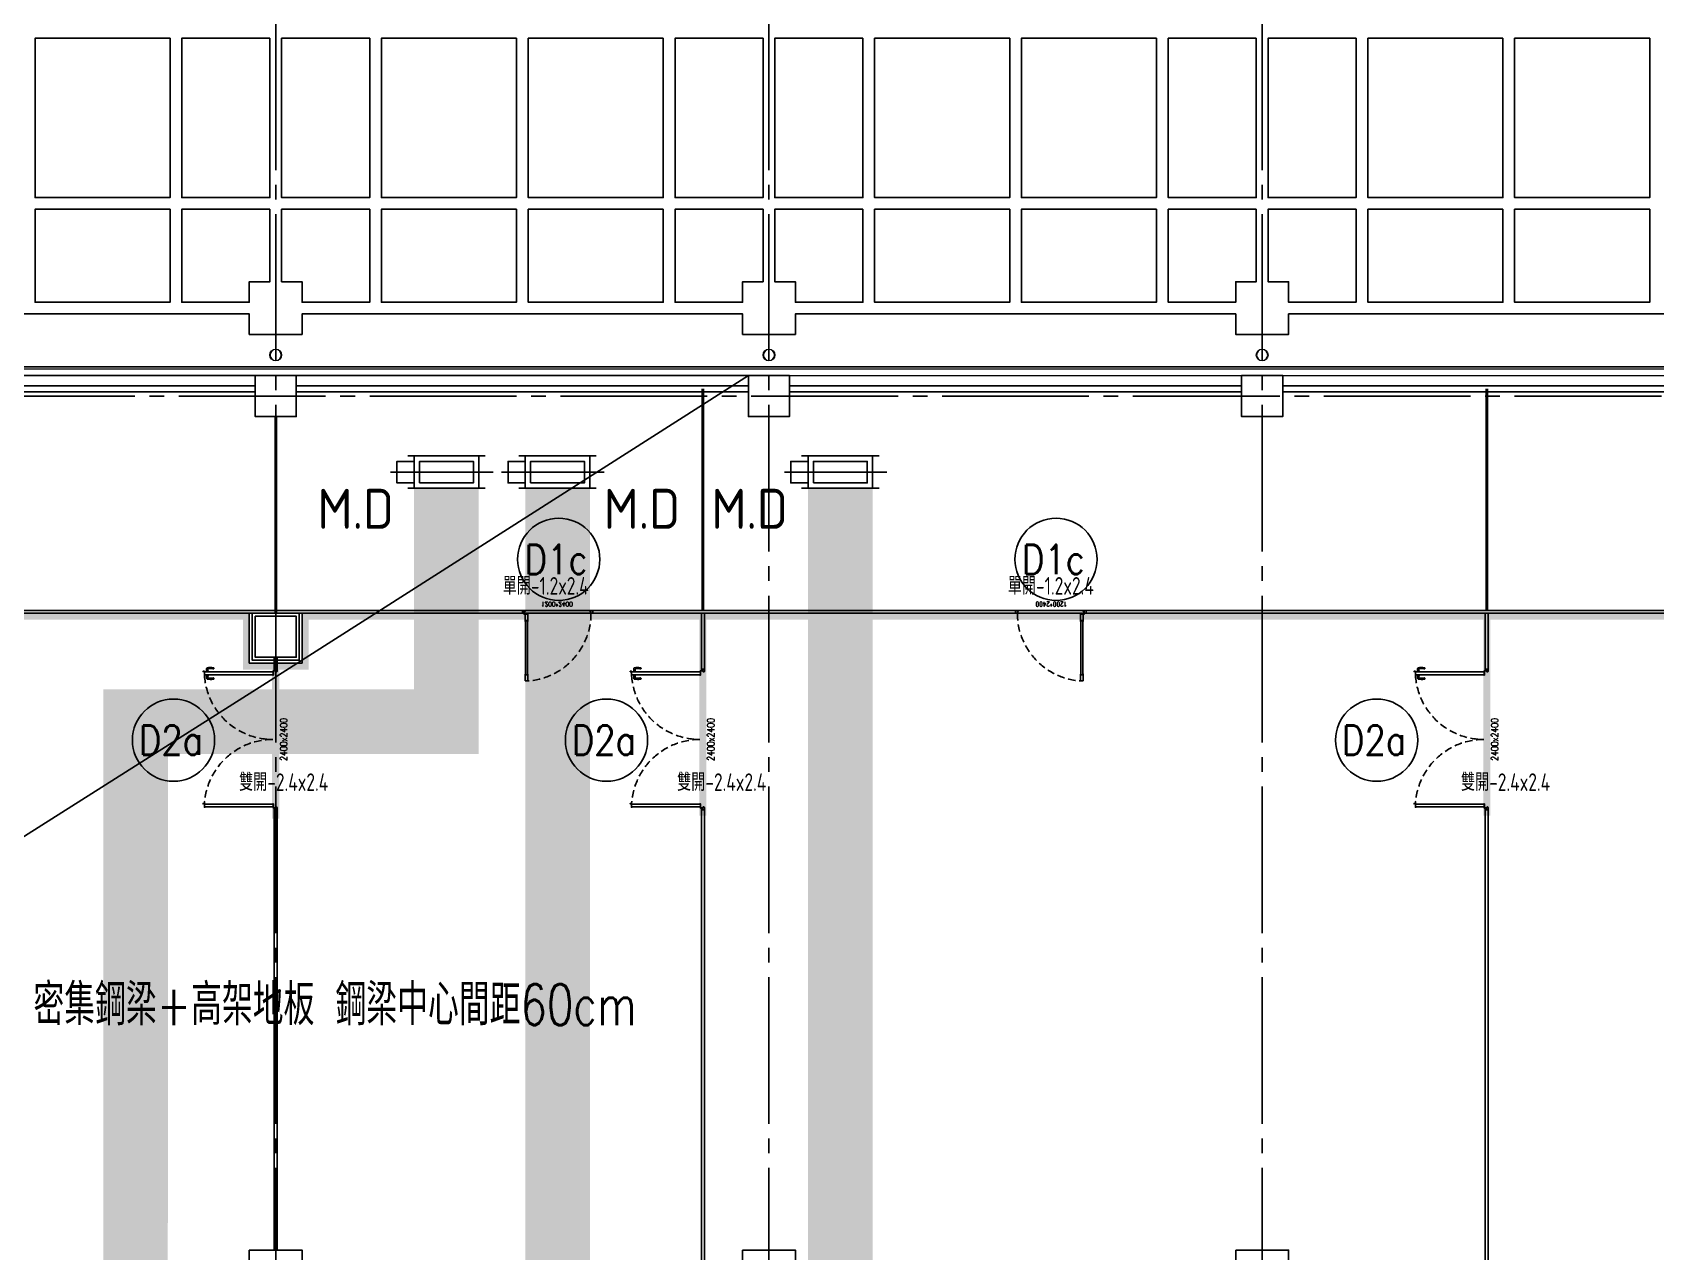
# Model space of a CAD drawing. Extents: x -960 to 27370, y -3283 to 11880.
# Drawn here: x 3906 to 6670, y 7542 to 9620 of the extents above; entities that cross this region are included whole.
import ezdxf
from ezdxf.enums import TextEntityAlignment as Align
from ezdxf.lldxf.tags import DXFTag

# ---------------------------------------------------------------- set-up
doc = ezdxf.new("R2010")
doc.units = 0
doc.header["$LTSCALE"] = 100
for name, pattern in [('188K-SM-03-F10-ARCH-PA-Y2257103$0$AP5A-SM-03-F20-ARCH-PA-Y2230801+Y2230803$0$ALL-PA-TXT-Y2221201$0$DASHED', [19.05, 12.7, -6.35]), ('188K-SM-03-F10-ARCH-PA-Y2257103$0$DASHED', [19.05, 12.7, -6.35]), ('X-S-FAB-L10$0$COL-CEN-LIN', [3.25, 2.5, -0.25, 0.25, -0.25])]:
    doc.linetypes.add(name, pattern=pattern)
for name, color, linetype in [('0-xref', 8, 'Continuous'), ('188K-SM-03-F10-ARCH-PA-Y2257103$0$K-0-Door-TXT', 53, 'Continuous'), ('188K-SM-03-F10-ARCH-PA-Y2257103$0$K-Divider-7.5', 230, 'Continuous'), ('188K-SM-03-F10-ARCH-PA-Y2257103$0$K-Door', 4, 'Continuous'), ('188K-SM-03-F10-ARCH-PA-Y2257103$0$K-P1S-4.2-單抗', 3, 'Continuous'), ('188K-SM-03-F10-ARCH-PA-Y2257103$0$K-P2D-4.2-雙抗', 30, 'Continuous'), ('188K-SM-03-F10-ARCH-PA-Y2257103$0$K-TXT', 7, 'Continuous'), ('188K-SM-03-F10-ARCH-PA-Y2257103$0$K-岩棉 2hr 7.5-非抗', 14, 'Continuous'), ('188K-SM-03-F10-ARCH-PA-Y2257103$0$K-貼白鐵-1.5', 6, '188K-SM-03-F10-ARCH-PA-Y2257103$0$DASHED'), ('188K-SM-07-F15-HVAC-MA DUCT-Y2257103$0$0-MAU-SA', 5, 'Continuous'), ('188K-SM-07-F15-HVAC-MA DUCT-Y2257103$0$H-dp-md', 3, 'Continuous'), ('X-S-FAB-L10$0$0-DIM-TXT', 8, 'Continuous'), ('X-S-FAB-L10$0$A-OBJE-MEP', 8, 'Continuous'), ('X-S-FAB-L10$0$A-WALL-EX', 8, 'Continuous'), ('X-S-FAB-L10$0$BLOCK', 8, 'Continuous'), ('X-S-FAB-L10$0$CCL', 8, 'X-S-FAB-L10$0$COL-CEN-LIN'), ('X-S-FAB-L10$0$COL-S', 8, 'Continuous'), ('X-S-FAB-L10$0$Steel Frame-188K', 8, 'Continuous'), ('X-S-FAB-L10$0$TXT', 8, 'Continuous')]:
    doc.layers.add(name, color=color, linetype=linetype)
doc.styles.add('188K-SM-03-F10-ARCH-PA-Y2257103$0$14P7-XFDP10$0$AA-TXT', font='simplex.shx', dxfattribs={"width": 0.8, "bigfont": 'chineset.shx'})
doc.styles.add('188K-SM-03-F10-ARCH-PA-Y2257103$0$AA-TXT', font='isocp.shx', dxfattribs={"width": 0.8, "bigfont": 'chineset.shx'})
doc.styles.add('188K-SM-03-F10-ARCH-PA-Y2257103$0$AP5A-SM-03-F20-ARCH-PA-Y2230801+Y2230803$0$ALL-PA-TXT-Y2221201$0$Standard', font='txt.shx', dxfattribs={"bigfont": 'chineset.shx'})
doc.styles.add('188K-SM-03-F10-ARCH-PA-Y2257103$0$Standard', font='txt.shx', dxfattribs={"bigfont": 'chineset.shx'})
doc.styles.add('188K-SM-07-F15-HVAC-MA DUCT-Y2257103$0$aa-txt', font='isocp.shx', dxfattribs={"bigfont": 'chineset.shx'})
doc.styles.add('X-S-FAB-L10$0$CHINA', font='simplex.shx', dxfattribs={"width": 0.75, "bigfont": 'chineset.shx'})
doc.styles.add('X-S-FAB-L10$0$Standard', font='', dxfattribs={"width": 0.8})
doc.styles.add('X-S-FAB-L10$0$TG_NOTE_TEXT', font='simplex.shx', dxfattribs={"width": 0.75, "bigfont": 'chineset.shx'})
doc.styles.get('X-S-FAB-L10$0$Standard').set_extended_font_data('Microsoft JhengHei')
tags = doc.linetypes.add('188K-SM-03-F10-ARCH-PA-Y2257103$0$S.P_LINE', pattern='A,12.7,-5.08,["S.P",188K-SM-03-F10-ARCH-PA-Y2257103$0$Standard,S=4,R=0,X=-2.54,Y=-1.27],-6.35', length=24.13).pattern_tags.tags
tags[6] = DXFTag(74, 10)

# ---------------------------------------------------------------- blocks, each defined once
blk = doc.blocks.new('X-S-FAB-L10$0$FAB2-L05')
at = {"layer": 'X-S-FAB-L10$0$CCL'}
for p, q in [((-21840, 11005), (-21840, 0)), ((-21000, 11005), (-21000, 0)), ((-20160, 11005), (-20160, 0)), ((-26880, 9720), (1210, 9720))]:
    blk.add_line(p, q, dxfattribs=at)
at = {"layer": 'X-S-FAB-L10$0$COL-S'}
for points in [[(-21875, 9755), (-21805, 9755), (-21805, 9685), (-21875, 9685)], [(-21035, 9755), (-20965, 9755), (-20965, 9685), (-21035, 9685)], [(-20195, 9755), (-20125, 9755), (-20125, 9685), (-20195, 9685)], [(-21875, 9345), (-21805, 9345), (-21805, 9275), (-21875, 9275)]]:
    blk.add_lwpolyline(points, close=True, dxfattribs=at)
blk = doc.blocks.new('X-S-FAB-L10')
at = {"layer": 'DefPoints'}
blk.add_lwpolyline([(1835, 9035), (1835, 8965), (1765, 8965), (1765, 8303), (1845, 8303), (1845, 6950), (2640, 7455.358), (2655.168, 7465), (2688.193, 7487.708), (4298.193, 8507.708), (5125, 9035), (4285, 9035), (3515, 9035), (3515, 8965), (3445, 8965), (3445, 9035), (2675, 9035), (2675, 8965), (2605, 8965), (2605, 9035)], close=True, dxfattribs=at)
at = {"layer": 'X-S-FAB-L10$0$A-OBJE-MEP', "lineweight": 0, "flags": 128}
for points in [[(4329.5, 9070, 1), (4310.5, 9070, 1)], [(5169.5, 9070, 1), (5150.5, 9070, 1)], [(6009.5, 9070, 1), (5990.5, 9070, 1)]]:
    blk.add_lwpolyline(points, format="xyb", close=True, dxfattribs=at)
at = {"layer": 'X-S-FAB-L10$0$A-OBJE-MEP', "lineweight": 0}
for centre in [(4320, 9070), (5160, 9070), (6000, 9070)]:
    blk.add_circle(centre, 10, dxfattribs=at)
at = {"layer": 'X-S-FAB-L10$0$A-WALL-EX', "lineweight": 0}
blk.add_line((1800, 9046.5), (6815, 9046.5), dxfattribs=at)
at = {"layer": 'X-S-FAB-L10$0$A-WALL-EX', "lineweight": 0, "flags": 128}
for points in [[(6815, 9050), (1800, 9050)], [(1800, 9050), (6815, 9050)], [(1800, 9050), (6815, 9050)], [(1800, 9050), (6815, 9050)], [(1800, 9050), (6815, 9050)], [(1800, 9050), (6815, 9050)], [(1800, 9050), (6815, 9050)], [(1800, 9050), (6815, 9050)], [(1796.5, 9035), (6815, 9035)]]:
    blk.add_lwpolyline(points, dxfattribs=at)
at = {"layer": 'X-S-FAB-L10$0$COL-S'}
for p, q in [((4285, 9035), (4355, 9035)), ((4285, 8965), (4285, 9035)), ((4355, 9035), (4355, 8965)), ((5125, 9035), (5195, 9035)), ((5125, 8965), (5125, 9035)), ((5195, 9035), (5195, 8965)), ((5965, 9035), (6035, 9035)), ((5965, 8965), (5965, 9035)), ((6035, 9035), (6035, 8965)), ((4355, 8965), (4285, 8965)), ((5195, 8965), (5125, 8965)), ((6035, 8965), (5965, 8965)), ((4285, 8625), (4355, 8625)), ((4285, 8555), (4285, 8625)), ((4355, 8625), (4355, 8555)), ((4355, 8555), (4285, 8555))]:
    blk.add_line(p, q, dxfattribs=at)
at = {"layer": 'X-S-FAB-L10$0$Steel Frame-188K'}
blk.add_lwpolyline([(6795, 9140), (6045, 9140), (6045, 9105), (5955, 9105), (5955, 9140), (5205, 9140), (5205, 9105), (5115, 9105), (5115, 9140), (4365, 9140), (4365, 9105), (4275, 9105), (4275, 9140), (3438.494, 9140)], dxfattribs=at)
for points in [[(4140, 9609.627), (3910, 9609.627), (3910, 9338.341), (4140, 9338.341)], [(4310, 9609.627), (4160, 9609.627), (4160, 9338.341), (4310, 9338.341)], [(4480, 9609.627), (4330, 9609.627), (4330, 9338.341), (4480, 9338.341)], [(4730, 9609.627), (4500, 9609.627), (4500, 9338.341), (4730, 9338.341)], [(4980, 9609.627), (4750, 9609.627), (4750, 9338.341), (4980, 9338.341)], [(5150, 9609.627), (5000, 9609.627), (5000, 9338.341), (5150, 9338.341)], [(5320, 9609.627), (5170, 9609.627), (5170, 9338.341), (5320, 9338.341)], [(5570, 9609.627), (5340, 9609.627), (5340, 9338.341), (5570, 9338.341)], [(5820, 9609.627), (5590, 9609.627), (5590, 9338.341), (5820, 9338.341)], [(5990, 9609.627), (5840, 9609.627), (5840, 9338.341), (5990, 9338.341)], [(6160, 9609.627), (6010, 9609.627), (6010, 9338.341), (6160, 9338.341)], [(6410, 9609.627), (6180, 9609.627), (6180, 9338.341), (6410, 9338.341)], [(6660, 9609.627), (6430, 9609.627), (6430, 9338.341), (6660, 9338.341)], [(4140, 9318.341), (3910, 9318.341), (3910, 9160), (4140, 9160)], [(4310, 9318.341), (4160, 9318.341), (4160, 9160), (4275, 9160), (4275, 9195), (4310, 9195)], [(4480, 9318.341), (4330, 9318.341), (4330, 9195), (4365, 9195), (4365, 9160), (4480, 9160)], [(4730, 9318.341), (4500, 9318.341), (4500, 9160), (4730, 9160)], [(4980, 9318.341), (4750, 9318.341), (4750, 9160), (4980, 9160)], [(5150, 9318.341), (5000, 9318.341), (5000, 9160), (5115, 9160), (5115, 9195), (5150, 9195)], [(5320, 9318.341), (5170, 9318.341), (5170, 9195), (5205, 9195), (5205, 9160), (5320, 9160)], [(5570, 9318.341), (5340, 9318.341), (5340, 9160), (5570, 9160)], [(5820, 9318.341), (5590, 9318.341), (5590, 9160), (5820, 9160)], [(5990, 9318.341), (5840, 9318.341), (5840, 9160), (5955, 9160), (5955, 9195), (5990, 9195)], [(6160, 9318.341), (6010, 9318.341), (6010, 9195), (6045, 9195), (6045, 9160), (6160, 9160)], [(6410, 9318.341), (6180, 9318.341), (6180, 9160), (6410, 9160)], [(6660, 9318.341), (6430, 9318.341), (6430, 9160), (6660, 9160)]]:
    blk.add_lwpolyline(points, close=True, dxfattribs=at)
at = {"layer": 'X-S-FAB-L10$0$BLOCK'}
blk.add_blockref('X-S-FAB-L10$0$FAB2-L05', (26160, -720), dxfattribs=at)
at = {"style": 'X-S-FAB-L10$0$TG_NOTE_TEXT', "width": 0.5, "flags": 1}
for p in [(7463.301, 9020), (18268.251, 8649), (11197.77, 4800.167), (16485.801, 4800.167), (25420.27, 2635), (13360, 320.001, 0), (7463.301, -33.333)]:
    blk.add_attdef('WH', text='', height=20, dxfattribs=at).set_placement(p, align=Align.BOTTOM_LEFT)
at = {"width": 0.5}
for style, p in [('X-S-FAB-L10$0$TG_NOTE_TEXT', (7585, 9020)), ('X-S-FAB-L10$0$TG_NOTE_TEXT', (18389.95, 8649)), ('X-S-FAB-L10$0$TG_NOTE_TEXT', (11117.5, 4813.5)), ('X-S-FAB-L10$0$TG_NOTE_TEXT', (16607.5, 4813.5)), ('X-S-FAB-L10$0$TG_NOTE_TEXT', (25350, 2635)), ('X-S-FAB-L10$0$Standard', (13129.375, 325.001, 0)), ('X-S-FAB-L10$0$TG_NOTE_TEXT', (7585, -20))]:
    blk.add_attdef('DESC', text='', height=10, dxfattribs=dict(at, style=style)).set_placement(p, align=Align.BOTTOM_LEFT)
for tag, style, p in [('TYPE', 'X-S-FAB-L10$0$TG_NOTE_TEXT', (7619.286, 9020)), ('NO', 'X-S-FAB-L10$0$TG_NOTE_TEXT', (7650.095, 9020)), ('TYPE', 'X-S-FAB-L10$0$TG_NOTE_TEXT', (18424.236, 8649)), ('NO', 'X-S-FAB-L10$0$TG_NOTE_TEXT', (18455.045, 8649)), ('NO', 'X-S-FAB-L10$0$TG_NOTE_TEXT', (11088.595, 4813.5)), ('TYPE', 'X-S-FAB-L10$0$TG_NOTE_TEXT', (11151.786, 4813.5)), ('TYPE', 'X-S-FAB-L10$0$TG_NOTE_TEXT', (16641.786, 4813.5)), ('NO', 'X-S-FAB-L10$0$TG_NOTE_TEXT', (16672.595, 4813.5)), ('NO', 'X-S-FAB-L10$0$TG_NOTE_TEXT', (25313, 2635)), ('TYPE', 'X-S-FAB-L10$0$TG_NOTE_TEXT', (25350, 2635)), ('NO', 'X-S-FAB-L10$0$Standard', (13100, 320.001, 0)), ('TYPE', 'X-S-FAB-L10$0$Standard', (13129.375, 320.001, 0)), ('TYPE', 'X-S-FAB-L10$0$TG_NOTE_TEXT', (7619.286, -20)), ('NO', 'X-S-FAB-L10$0$TG_NOTE_TEXT', (7650.095, -20))]:
    blk.add_attdef(tag, text='', height=10, dxfattribs=dict(at, style=style)).set_placement(p, align=Align.BOTTOM_RIGHT)
at = {"style": 'X-S-FAB-L10$0$TG_NOTE_TEXT', "width": 0.5, "flags": 1}
for rotation, p in [(180, (43, 7480)), (180, (943, 7480)), (90, (24310, 3717.77)), (270, (17080, 1711.699))]:
    blk.add_attdef('WH', text='', height=20, rotation=rotation, dxfattribs=at).set_placement(p, align=Align.BOTTOM_LEFT)
at = {"width": 0.5}
for rotation, style, p in [(180, 'X-S-FAB-L10$0$Standard', (317.625, 7480)), (180, 'X-S-FAB-L10$0$Standard', (1217.625, 7480)), (90, 'X-S-FAB-L10$0$TG_NOTE_TEXT', (24310, 3647.5)), (270, 'X-S-FAB-L10$0$TG_NOTE_TEXT', (17080, 1605))]:
    blk.add_attdef('DESC', text='', height=10, rotation=rotation, dxfattribs=dict(at, style=style)).set_placement(p, align=Align.BOTTOM_LEFT)
for tag, rotation, style, p in [('TYPE', 180, 'X-S-FAB-L10$0$Standard', (317.625, 7480)), ('NO', 180, 'X-S-FAB-L10$0$Standard', (347, 7480)), ('TYPE', 180, 'X-S-FAB-L10$0$Standard', (1217.625, 7480)), ('NO', 180, 'X-S-FAB-L10$0$Standard', (1247, 7480)), ('TYPE', 90, 'X-S-FAB-L10$0$TG_NOTE_TEXT', (24310, 3647.5)), ('NO', 90, 'X-S-FAB-L10$0$TG_NOTE_TEXT', (24310, 3610.5)), ('TYPE', 270, 'X-S-FAB-L10$0$TG_NOTE_TEXT', (17080, 1605)), ('NO', 270, 'X-S-FAB-L10$0$TG_NOTE_TEXT', (17080, 1573))]:
    blk.add_attdef(tag, text='', height=10, rotation=rotation, dxfattribs=dict(at, style=style)).set_placement(p, align=Align.BOTTOM_RIGHT)
at = {"layer": 'X-S-FAB-L10$0$0-DIM-TXT', "style": 'X-S-FAB-L10$0$CHINA', "width": 0.75}
for p in [(667.414, 7855.1, -2689.4), (22627.353, 6728.814), (25644.722, 6728.814), (24778.787, 5569.051), (1118.252, 4980), (417.801, 4594.623), (22927.43, 4330.122), (23874.84, 4355), (23749.869, 3901.367), (417.801, 3765.236), (1118.252, 3730), (417.801, 3115.79), (536.882, 2227.832), (16908.994, 1782.652), (888.445, 880.466), (16977.43, 750), (18878.841, 750), (25641.221, 553.233), (21364.03, 526.894)]:
    blk.add_attdef('HIG', text='', height=80, dxfattribs=at).set_placement(p, align=Align.MIDDLE_LEFT)
at = {"layer": 'X-S-FAB-L10$0$TXT', "insert": (3907.331, 7998.159), "char_height": 70, "width": 1147.79839, "attachment_point": 1, "line_spacing_factor": 1.2, "style": 'X-S-FAB-L10$0$CHINA'}
blk.add_mtext('密集鋼梁+高架地板 鋼梁中心間距60cm', dxfattribs=at)
blk = doc.blocks.new('188K-SM-03-F10-ARCH-PA-Y2257103$0$單開庫板門-1200x2400)圓型拉環鎖+輔助鎖)')
at = {"ltscale": 0.1}
for p, q in [((26008.6, -11403.6), (26004.5, -11403.6)), ((26004.5, -11403.6), (26004.5, -11414.1)), ((26004.5, -11414.1), (26004.5, -11415.3)), ((26004.5, -11414.1), (26008.6, -11414.1)), ((26004.5, -11415.4), (26004.6, -11415.5)), ((26008.6, -11414), (26004.6, -11414)), ((26004.6, -11414.3), (26004.6, -11414.2)), ((26004.6, -11415.3), (26004.6, -11414.5)), ((26004.7, -11414.1), (26006.5, -11414.1)), ((26005.1, -11414.4), (26004.7, -11414.4)), ((26004.7, -11414.5), (26005.1, -11414.5)), ((26004.7, -11414.5), (26004.7, -11506)), ((26004.7, -11506), (26004.7, -11414.5)), ((26004.7, -11414.5), (26004.7, -11414.5)), ((26004.7, -11415.4), (26004.7, -11415.3)), ((26005.2, -11414.4), (26005.2, -11414.4)), ((26006.5, -11414.1), (26006.6, -11414.1)), ((26006.6, -11414.1), (26006.6, -11414.1)), ((26006.6, -11414.1), (26008.4, -11414.1)), ((26008.4, -11414.4), (26008, -11414.4)), ((26008, -11414.4), (26008, -11414.4)), ((26008, -11414.5), (26008.4, -11414.5)), ((26008.4, -11506), (26008.4, -11414.5)), ((26008.4, -11414.5), (26008.4, -11414.5)), ((26008.4, -11414.5), (26008.4, -11506)), ((26008.4, -11415.3), (26008.4, -11415.4)), ((26008.5, -11414.2), (26008.5, -11414.3)), ((26008.5, -11414.5), (26008.5, -11415.3)), ((26008.5, -11415.5), (26008.6, -11415.4)), ((26008.6, -11414.1), (26008.6, -11403.6)), ((26008.6, -11415.3), (26008.6, -11414.1)), ((25999.5, -11519.7), (25999.5, -11523.2)), ((26002.5, -11519.1), (26000, -11519.1)), ((26000, -11523.7), (26002.4, -11523.7)), ((26002.4, -11523.7), (26004.1, -11522.6)), ((26002.9, -11518.5), (26002.6, -11518.5)), ((26002.6, -11518.5), (26002.6, -11521)), ((26002.6, -11521.9), (26002.6, -11519.3)), ((26002.6, -11521), (26002.9, -11521)), ((26003.4, -11521.9), (26002.6, -11521.9)), ((26002.9, -11521), (26002.9, -11518.5)), ((26003.3, -11522.2), (26003.3, -11522)), ((26003.3, -11522), (26003.4, -11522)), ((26004, -11522.2), (26003.3, -11522.2)), ((26008.3, -11517.5), (26003.6, -11517.5)), ((26003.6, -11517.5), (26003.6, -11517.7)), ((26003.6, -11517.7), (26008.3, -11517.7)), ((26004.1, -11521.9), (26003.9, -11521.9)), ((26003.9, -11522), (26004, -11522)), ((26004, -11522), (26004, -11522.2)), ((26004.2, -11522.4), (26004.2, -11521.9)), ((26008.6, -11506.4), (26004.5, -11506.4)), ((26004.5, -11506.4), (26004.5, -11518)), ((26004.5, -11518), (26008.6, -11518)), ((26004.7, -11506), (26004.7, -11506)), ((26008.3, -11517.7), (26008.3, -11517.5)), ((26008.4, -11506), (26008.4, -11506)), ((26008.6, -11518), (26008.6, -11506.4)), ((26114.8, -11521.9), (26115.1, -11521.9)), ((26114.8, -11522.4), (26114.8, -11521.9)), ((26114.9, -11522), (26114.9, -11522.2)), ((26115.1, -11522), (26114.9, -11522)), ((26114.9, -11522.2), (26115.7, -11522.2)), ((26116.6, -11523.7), (26114.9, -11522.6)), ((26115.5, -11521.9), (26116.3, -11521.9)), ((26115.7, -11522), (26115.5, -11522)), ((26115.7, -11522.2), (26115.7, -11522)), ((26116.3, -11521.9), (26116.3, -11519.3)), ((26116.5, -11519.1), (26119, -11519.1)), ((26119, -11523.7), (26116.6, -11523.7)), ((26119.5, -11519.7), (26119.5, -11523.2))]:
    blk.add_line(p, q, dxfattribs=at)
for points in [[(25999.5, -11518.9), (25999.5, -11523.9)], [(26119.5, -11518.9), (26119.5, -11523.9)]]:
    blk.add_lwpolyline(points)
blk.add_lwpolyline([(26006.6, -11506.4), (26006.5, -11506.3), (26004.7, -11506.3, -0.414214), (26004.6, -11506.3), (26004.6, -11506.1, -0.414214), (26004.7, -11506.1), (26005.1, -11506.1, 0.414214), (26005.2, -11506.1), (26005.2, -11506, 0.414214), (26005.1, -11506), (26004.7, -11506, -0.414214), (26004.6, -11506), (26004.6, -11505.2, -0.414214), (26004.7, -11505.2), (26004.7, -11505.2, 0.414214), (26004.7, -11505.2), (26004.7, -11505, 0.72636), (26004.6, -11505), (26004.5, -11505.1, 0.158507), (26004.5, -11505.2), (26004.5, -11506.4, 0.414214), (26004.6, -11506.5), (26008.6, -11506.5, 0.414214), (26008.6, -11506.4), (26008.6, -11505.2, 0.158507), (26008.6, -11505.1), (26008.5, -11505, 0.72636), (26008.4, -11505), (26008.4, -11505.2, 0.414214), (26008.5, -11505.2, -0.414214), (26008.5, -11505.2), (26008.5, -11506, -0.414214), (26008.4, -11506), (26008, -11506, 0.414214), (26008, -11506), (26008, -11506.1, 0.414214), (26008, -11506.1), (26008.4, -11506.1, -0.414214), (26008.5, -11506.1), (26008.5, -11506.3, -0.414214), (26008.4, -11506.3), (26006.6, -11506.3)], format="xyb", close=True, dxfattribs=at)
for centre, radius, start, end in [((26004.6, -11414.1), 0.0313, 90, 180), ((26004.6, -11415.3), 0.0313, 180, 216.0274), ((26004.7, -11414.2), 0.0313, 90, 180), ((26004.7, -11414.3), 0.0313, 180, 270), ((26004.7, -11414.5), 0.0313, 90, 180), ((26004.7, -11415.3), 0.0209, 180, 270), ((26004.7, -11415.4), 0.0313, 216.0274, 360), ((26004.7, -11415.3), 0.0209, 360, 90), ((26005.1, -11414.4), 0.0313, 270, 0), ((26005.1, -11414.4), 0.0313, 0, 90), ((26008, -11414.4), 0.0313, 90, 180), ((26008, -11414.4), 0.0313, 180, 270), ((26008.4, -11414.2), 0.0313, 360, 90), ((26008.4, -11414.3), 0.0313, 270, 0), ((26008.4, -11414.5), 0.0313, 0, 90), ((26008.5, -11415.3), 0.0209, 90, 180), ((26008.5, -11415.4), 0.0313, 180, 323.9726), ((26008.5, -11415.3), 0.0209, 270, 360), ((26008.6, -11414.1), 0.0313, 360, 90), ((26008.6, -11415.3), 0.0313, 323.9726, 360)]:
    blk.add_arc(centre, radius, start, end, dxfattribs=at)
at = {"linetype": '188K-SM-03-F10-ARCH-PA-Y2257103$0$AP5A-SM-03-F20-ARCH-PA-Y2230801+Y2230803$0$ALL-PA-TXT-Y2221201$0$DASHED', "ltscale": 0.01}
blk.add_arc((26001.1, -11518.7), 115.3, 359.8531, 85.8135, dxfattribs=at)
at = {"ltscale": 0.1}
for centre, major_axis, start_param, end_param in [((26000, -11519.7), (0.369, -0.369), 2.356194, 3.926991), ((26000, -11523.2), (-0.369, -0.369), 5.497787, 7.068583), ((26002.5, -11519.3), (0.111, -0.111), 7.068583, 8.63938), ((26003.4, -11521.9), (-0.0369, -0.0369), 0.785398, 3.926991), ((26003.9, -11521.9), (-0.0369, -0.0369), 3.926991, 7.068583), ((26004.1, -11521.9), (0.0369, -0.0369), 7.068583, 8.63938), ((26003.9, -11522.4), (0.221, -0.221), 6.162283, 7.068583), ((26114.8, -11521.9), (-0.0369, -0.0369), -2.356194, -0.785398), ((26115.1, -11522.4), (-0.221, -0.221), -0.785398, 0.120903), ((26115.1, -11521.9), (0.0369, -0.0369), -0.785398, 2.356194), ((26115.5, -11521.9), (0.0369, -0.0369), 2.356194, 5.497787), ((26116.5, -11519.3), (-0.111, -0.111), -2.356194, -0.785398), ((26119, -11519.7), (-0.369, -0.369), 2.356194, 3.926991), ((26119, -11523.2), (0.369, -0.369), -0.785398, 0.785398)]:
    blk.add_ellipse(centre, major_axis=major_axis, ratio=1, start_param=start_param, end_param=end_param, dxfattribs=at)
at = {"ltscale": 0.1, "extrusion": (0, 0, -1)}
blk.add_ellipse((26003.1, -11517.9), major_axis=(-0.516, 0.516), ratio=1, start_param=5.497787, end_param=11.780972, dxfattribs=at)
at = {"color": 8, "ltscale": 0.1, "style": '188K-SM-03-F10-ARCH-PA-Y2257103$0$AP5A-SM-03-F20-ARCH-PA-Y2230801+Y2230803$0$ALL-PA-TXT-Y2221201$0$Standard', "width": 0.85}
blk.add_text('1200*2400', height=8, dxfattribs=at).set_placement((26058.4, -11534.4), align=Align.MIDDLE_CENTER)
blk = doc.blocks.new('188K-SM-03-F10-ARCH-PA-Y2257103$0$雙開門-2400×2400')
for p, q in [((225.2, 117.7), (223.8, 117.6)), ((229.2, 117.7), (225.2, 117.7)), ((225.2, 115.5), (229.2, 115.5)), ((229.2, 119), (229.2, 114.1)), ((230, 119), (229.2, 119)), ((229.2, 114.1), (230, 114.1)), ((230, 114.1), (230, 119)), ((0, 2.5), (0, -2.5)), ((0, -1.9), (0, 1.9)), ((0.6, 2.5), (3, 2.5)), ((3, 2.5), (3, 0.2)), ((3, 0.2), (3, 0.2)), ((239.4, 2.5), (237, 2.5)), ((237, 2.5), (237, -0.2)), ((237, -0.2), (237, 0)), ((240, 2.5), (240, -2.5)), ((240, -1.9), (240, 1.9)), ((3, -2.5), (0.6, -2.5)), ((4.7, -1.9), (3, -2.5)), ((3.7, -0.6), (3.9, -0.6)), ((3.9, -0.6), (4, -0.6)), ((4.1, -0.7), (4, -0.7)), ((4, -0.7), (4, -1.5)), ((4, -1.5), (4.6, -1.5)), ((4.5, -0.2), (4.1, -0.2)), ((4.1, -0.7), (4.1, -0.7)), ((4.6, -0.7), (4.5, -0.7)), ((4.5, -0.7), (4.5, -0.7)), ((4.6, -0.6), (4.7, -0.6)), ((4.6, -1.5), (4.6, -0.7)), ((4.7, -0.6), (4.8, -0.6)), ((5, -0.8), (5, -1.5)), ((235, -0.8), (235, -1.5)), ((235.3, -0.6), (235.2, -0.6)), ((235.4, -0.6), (235.3, -0.6)), ((235.3, -1.9), (237, -2.5)), ((235.4, -1.5), (235.4, -0.7)), ((235.4, -0.7), (235.5, -0.7)), ((236, -1.5), (235.4, -1.5)), ((235.5, -0.2), (235.9, -0.2)), ((235.5, -0.7), (235.5, -0.7)), ((235.9, -0.7), (235.9, -0.7)), ((235.9, -0.7), (236, -0.7)), ((236.1, -0.6), (236, -0.6)), ((236, -0.7), (236, -1.5)), ((236.3, -0.6), (236.1, -0.6)), ((237, -2.5), (239.4, -2.5))]:
    blk.add_line(p, q)
for points in [[(10.9, 121.6), (10.9, 123.4), (10.9, 121.6), (4.3, 121.6), (4.3, 121.5), (4.7, 121.5), (4.7, 120.4, 0.414214), (4.8, 120.3), (5, 120.3), (5, 120.4), (4.9, 120.4), (4.9, 121.4), (5, 121.4), (5, 4.1), (4.9, 4.1), (4.9, 5.1), (5, 5.1), (5, 5.2), (4.8, 5.2, 0.414214), (4.7, 5.1), (4.7, 4, 0.414214), (4.8, 3.8), (10.2, 3.8, 0.414214), (10.3, 4), (10.3, 5.1, 0.414214), (10.2, 5.2), (10, 5.2), (10, 5.1), (10.1, 5.1), (10.1, 4.1), (10, 4.1), (10, 121.4), (10.1, 121.4), (10.1, 120.4), (10, 120.4), (10, 120.3), (10.2, 120.3, 0.414214), (10.3, 120.4), (10.3, 121.4), (11.1, 121.4, 0.414214), (11.1, 121.4), (11.1, 123.6, 0.414214), (11.1, 123.7), (10.3, 123.7), (10.3, 123.4), (10.9, 123.4)], [(235.9, 121.6), (235.9, 123.4), (235.9, 121.6), (229.3, 121.6), (229.3, 121.5), (229.7, 121.5), (229.7, 120.4, 0.414214), (229.8, 120.3), (230, 120.3), (230, 120.4), (229.9, 120.4), (229.9, 121.4), (230, 121.4), (230, 4.1), (229.9, 4.1), (229.9, 5.1), (230, 5.1), (230, 5.2), (229.8, 5.2, 0.414214), (229.7, 5.1), (229.7, 4, 0.414214), (229.8, 3.8), (235.2, 3.8, 0.414214), (235.3, 4), (235.3, 5.1, 0.414214), (235.2, 5.2), (235, 5.2), (235, 5.1), (235.1, 5.1), (235.1, 4.1), (235, 4.1), (235, 121.4), (235.1, 121.4), (235.1, 120.4), (235, 120.4), (235, 120.3), (235.2, 120.3, 0.414214), (235.3, 120.4), (235.3, 121.4), (236.1, 121.4, 0.414214), (236.1, 121.4), (236.1, 123.6, 0.414214), (236.1, 123.7), (235.3, 123.7), (235.3, 123.4), (235.9, 123.4)], [(235.8, 117.7), (239.8, 117.7), (241.2, 117.6, -0.327495), (242, 116.9, -0.089847), (242.2, 106.2, -1.144881), (240.3, 106.6, 0.137079), (240.3, 114.9, 0.349357), (239.8, 115.5), (235.8, 115.5)]]:
    blk.add_lwpolyline(points, format="xyb")
blk.add_lwpolyline([(235, 114.1), (235, 119), (235.8, 119), (235.8, 114.1)], close=True)
at = {"ltscale": 500}
for points in [[(3.3, 0.3), (3.3, 3.1), (3, 3.1), (3, 0.3)], [(8.5, 3.8), (4, 3.8), (4, 4.1), (8.5, 4.1)], [(231.5, 3.8), (236, 3.8), (236, 4.1), (231.5, 4.1)], [(236.7, -0.1), (236.7, 3.1), (237, 3.1), (237, -0.1)]]:
    blk.add_lwpolyline(points, close=True, dxfattribs=at)
at = {"linetype": '188K-SM-03-F10-ARCH-PA-Y2257103$0$DASHED', "ltscale": 0.01}
for centre, start, end in [((3.5, 5.1), 0, 85.9993), ((236.5, 5.1), 94.0007, 180)]:
    blk.add_arc(centre, 116.5, start, end, dxfattribs=at)
for centre, radius, start, end in [((0.6, 1.9), 0.598, 90, 180), ((3.9, 0.2), 0.855, 178.2453, 256.7344), ((236.3, 0), 0.659, 270, 360), ((239.4, 1.9), 0.598, 0, 90), ((0.6, -1.9), 0.598, 180, 270), ((4.3, -0.6), 0.427, 111.7868, 180), ((4, -0.7), 0.11, 360, 90), ((4.3, -0.6), 0.427, 0, 68.2132), ((4.6, -0.7), 0.11, 90, 180), ((4.5, -1.5), 0.5, 288.9704, 0), ((4.8, -0.8), 0.2, 0, 90), ((235.2, -0.8), 0.2, 90, 180), ((235.5, -1.5), 0.5, 180, 251.0296), ((235.7, -0.6), 0.427, 111.7868, 180), ((235.4, -0.7), 0.11, 360, 90), ((235.7, -0.6), 0.427, 0, 68.2132), ((236, -0.7), 0.11, 90, 180), ((239.4, -1.9), 0.598, 270, 360)]:
    blk.add_arc(centre, radius, start, end)
for centre, major_axis, start_param, end_param in [((252.5, 110.9), (-21.3, 21.3), 0.585307, 0.943734), ((223.9, 116.7), (0.624, 0.624), 0.866962, 2.13291), ((239.6, 110.8), (-10.9, 10.9), 0.51383, 1.058752), ((225.3, 114.9), (-0.417, 0.417), -0.669314, 0.675093), ((223.8, 106.3), (-0.707, 0.707), 0.872811, 4.284184)]:
    blk.add_ellipse(centre, major_axis=major_axis, ratio=1, start_param=start_param, end_param=end_param)
at = {"ltscale": 500, "extrusion": (0, 0, -1)}
blk.add_ellipse((3.5, 3.6), major_axis=(0.495, 0.495), ratio=1, start_param=3.926991, end_param=10.210176, dxfattribs=at)
at = {"ltscale": 500}
blk.add_ellipse((236.5, 3.6), major_axis=(-0.495, 0.495), ratio=1, start_param=3.926991, end_param=10.210176, dxfattribs=at)
at = {"color": 8, "style": '188K-SM-03-F10-ARCH-PA-Y2257103$0$14P7-XFDP10$0$AA-TXT', "width": 0.8}
blk.add_text('2400x2400', height=12, dxfattribs=at).set_placement((120, -13.5), align=Align.MIDDLE_CENTER)
blk = doc.blocks.new('188K-SM-03-F10-ARCH-PA-Y2257103')
at = {"layer": '188K-SM-03-F10-ARCH-PA-Y2257103$0$K-Divider-7.5', "const_width": 5, "elevation": 0}
for points in [[(5047.6, 8635), (5047.6, 9012.5)], [(6382.6, 8635), (6382.6, 9012.5)]]:
    blk.add_lwpolyline(points, dxfattribs=at)
at = {"layer": '188K-SM-03-F10-ARCH-PA-Y2257103$0$K-Divider-7.5', "const_width": 5}
blk.add_lwpolyline([(4320, 8630), (4320, 8965)], dxfattribs=at)
at = {"layer": '188K-SM-03-F10-ARCH-PA-Y2257103$0$K-P1S-4.2-單抗'}
for p, q in [((7405, 8635, 0), (1780, 8635, 0)), ((7405, 8630, 0), (1780, 8630, 0))]:
    blk.add_line(p, q, dxfattribs=at)
for points in [[(4317.5, 8545), (4275, 8545), (4275, 8630)], [(4317.5, 8550), (4280, 8550), (4280, 8630)], [(4360, 8630), (4360, 8550), (4322.5, 8550)], [(4365, 8630), (4365, 8545), (4322.5, 8545)]]:
    blk.add_lwpolyline(points, dxfattribs=at)
for points in [[(4275, 7545), (4365, 7545), (4365, 7455), (4275, 7455)], [(5115, 7545), (5205, 7545), (5205, 7455), (5115, 7455)], [(5955, 7545), (6045, 7545), (6045, 7455), (5955, 7455)]]:
    blk.add_lwpolyline(points, close=True, dxfattribs=at)
at = {"layer": '188K-SM-03-F10-ARCH-PA-Y2257103$0$K-P2D-4.2-雙抗'}
for p, q in [((5045, 8535), (5045, 8630)), ((5045, 8535), (5045, 8630)), ((5045, 8535), (5045, 8630)), ((5050, 8535), (5050, 8630)), ((5050, 8535), (5050, 8630)), ((5050, 8535), (5050, 8630)), ((6380, 8535), (6380, 8630)), ((6380, 8535), (6380, 8630)), ((6380, 8535), (6380, 8630)), ((6385, 8535), (6385, 8630)), ((6385, 8535), (6385, 8630)), ((6385, 8535), (6385, 8630)), ((4317.5, 8535), (4317.5, 8555)), ((4317.5, 8535), (4317.5, 8555)), ((4317.5, 8535), (4317.5, 8555)), ((4322.5, 8535), (4322.5, 8555)), ((4322.5, 8535), (4322.5, 8555)), ((4322.5, 8535), (4322.5, 8555)), ((4317.5, 7545), (4317.5, 8295)), ((4317.5, 7545), (4317.5, 8295)), ((4317.5, 7545), (4317.5, 8295)), ((4322.5, 7545), (4322.5, 8295)), ((4322.5, 7545), (4322.5, 8295)), ((4322.5, 7545), (4322.5, 8295)), ((5045, 2106), (5045, 8295)), ((5045, 2106), (5045, 8295)), ((5045, 2106), (5045, 8295)), ((5050, 2106), (5050, 8295)), ((5050, 2106), (5050, 8295)), ((5050, 2106), (5050, 8295)), ((6380, 2106), (6380, 8295)), ((6380, 2106), (6380, 8295)), ((6380, 2106), (6380, 8295)), ((6385, 2106), (6385, 8295)), ((6385, 2106), (6385, 8295)), ((6385, 2106), (6385, 8295))]:
    blk.add_line(p, q, dxfattribs=at)
at = {"layer": '188K-SM-03-F10-ARCH-PA-Y2257103$0$K-TXT'}
for centre in [(4802, 8721.9, 0), (5649, 8721.9, 0), (4145.9, 8413.8, 0), (4883.3, 8413.8, 0), (6195.1, 8413.8, 0)]:
    blk.add_circle(centre, 70, dxfattribs=at)
at = {"layer": '188K-SM-03-F10-ARCH-PA-Y2257103$0$K-岩棉 2hr 7.5-非抗'}
for p, q in [((4285, 9017.5, 0), (3515, 9017.5, 0)), ((5125, 9017.5, 0), (4355, 9017.5, 0)), ((5965, 9017.5, 0), (5195, 9017.5, 0)), ((6805, 9017.5, 0), (6035, 9017.5, 0)), ((4285, 9007.5, 0), (3515, 9007.5, 0)), ((5125, 9007.5, 0), (4355, 9007.5, 0)), ((5965, 9007.5, 0), (5195, 9007.5, 0)), ((6805, 9007.5, 0), (6035, 9007.5, 0))]:
    blk.add_line(p, q, dxfattribs=at)
at = {"layer": '188K-SM-03-F10-ARCH-PA-Y2257103$0$K-貼白鐵-1.5', "linetype": '188K-SM-03-F10-ARCH-PA-Y2257103$0$S.P_LINE', "ltscale": 0.09, "const_width": 12, "elevation": 0}
for points in [[(1780, 8625), (2586.8, 8625), (2586.8, 8540), (2686.8, 8540), (2686.8, 8625), (3430, 8625), (3430, 8540), (3530, 8540), (3530, 8625), (4270, 8625), (4270, 8540), (4370, 8540), (4370, 8625), (17575, 8625), (17575, 8609), (18917.5, 8609), (18917.5, 8575), (19320, 8575)], [(4319.9, 8280), (4319.9, 8545)]]:
    blk.add_lwpolyline(points, dxfattribs=at)
at = {"layer": '188K-SM-03-F10-ARCH-PA-Y2257103$0$K-貼白鐵-1.5', "linetype": '188K-SM-03-F10-ARCH-PA-Y2257103$0$S.P_LINE', "ltscale": 0.09, "const_width": 12}
for points in [[(5047.5, 8285), (5047.5, 8630)], [(6382.5, 8285), (6382.5, 8630)]]:
    blk.add_lwpolyline(points, dxfattribs=at)
at = {"layer": '188K-SM-03-F10-ARCH-PA-Y2257103$0$K-Door', "xscale": -1, "rotation": 180}
blk.add_blockref('188K-SM-03-F10-ARCH-PA-Y2257103$0$單開庫板門-1200x2400)圓型拉環鎖+輔助鎖)', (-21259.5, -2888.9), dxfattribs=at)
at = {"layer": '188K-SM-03-F10-ARCH-PA-Y2257103$0$K-Door'}
for name, p, rotation in [('188K-SM-03-F10-ARCH-PA-Y2257103$0$單開庫板門-1200x2400)圓型拉環鎖+輔助鎖)', (31699.5, -2888.9, 0), 180), ('188K-SM-03-F10-ARCH-PA-Y2257103$0$雙開門-2400×2400', (4320, 8295), 89.99999999999999), ('188K-SM-03-F10-ARCH-PA-Y2257103$0$雙開門-2400×2400', (5047.5, 8295), 89.99999999999999), ('188K-SM-03-F10-ARCH-PA-Y2257103$0$雙開門-2400×2400', (6382.5, 8295), 89.99999999999999)]:
    blk.add_blockref(name, p, dxfattribs=dict(at, rotation=rotation))
at = {"layer": '188K-SM-03-F10-ARCH-PA-Y2257103$0$K-0-Door-TXT', "style": '188K-SM-03-F10-ARCH-PA-Y2257103$0$AA-TXT', "width": 0.8}
for s, p in [('單開-1.2x2.4', (4779.8, 8676.7, 0)), ('單開-1.2x2.4', (5640.1, 8676.7, 0)), ('雙開-2.4x2.4', (4333.5, 8342.3)), ('雙開-2.4x2.4', (5079.6, 8342.3)), ('雙開-2.4x2.4', (6414.6, 8342.3))]:
    blk.add_text(s, height=30, dxfattribs=at).set_placement(p, align=Align.MIDDLE_CENTER)
at = {"layer": '188K-SM-03-F10-ARCH-PA-Y2257103$0$K-TXT', "style": '188K-SM-03-F10-ARCH-PA-Y2257103$0$Standard', "width": 0.85}
for s, p in [('D1c', (4797.6, 8721.9, 0)), ('D1c', (5644.6, 8721.9, 0)), ('D2a', (4141.5, 8413.8, 0)), ('D2a', (4878.9, 8413.8, 0)), ('D2a', (6190.7, 8413.8, 0))]:
    blk.add_text(s, height=50, dxfattribs=at).set_placement(p, align=Align.MIDDLE)
blk = doc.blocks.new('188K-SM-07-F15-HVAC-MA DUCT-Y2257103$0$MD')
at = {"layer": '188K-SM-07-F15-HVAC-MA DUCT-Y2257103$0$H-dp-md'}
for p, q in [((-75, 410.1), (-75, -66.5)), ((-150, 330), (-150, -30)), ((0, 330), (0, -30)), ((-150, 300), (0, 300)), ((0, 0), (-150, 0))]:
    blk.add_line(p, q, dxfattribs=at)
for points in [[(-125, 300), (-25, 300), (-25, 380), (-125, 380)], [(-125, 275), (-125, 25), (-25, 25), (-25, 275)]]:
    blk.add_lwpolyline(points, close=True, dxfattribs=at)
blk = doc.blocks.new('188K-SM-07-F15-HVAC-MA DUCT-Y2257103')
at = {"layer": '188K-SM-07-F15-HVAC-MA DUCT-Y2257103$0$0-MAU-SA', "color": 5, "linetype": 'ByBlock', "const_width": 110}
for points in [[(4078.6, -402), (4081.5, 8445.4), (4610.7, 8445.4), (4610.7, 8843)], [(5281.6, 2273.3), (5281.6, 8843)]]:
    blk.add_lwpolyline(points, dxfattribs=at)
at = {"layer": '188K-SM-07-F15-HVAC-MA DUCT-Y2257103$0$0-MAU-SA', "color": 5, "linetype": 'ByBlock'}
blk.add_lwpolyline([(4800, -417.2, 100, 100, 0), (4800, -417.2, 110, 110, 0), (4800, -417.2, 110, 110, 0), (4800, 8843, 110, 110, 0)], format="xyseb", dxfattribs=at)
at = {"xscale": 0.3666666666666666, "yscale": 0.3666666666666666, "zscale": 0.3666666666666666, "rotation": 90}
for p in [(4665.7, 8898), (4855, 8898), (5336.6, 8898)]:
    blk.add_blockref('188K-SM-07-F15-HVAC-MA DUCT-Y2257103$0$MD', p, dxfattribs=at)
at = {"layer": '188K-SM-07-F15-HVAC-MA DUCT-Y2257103$0$H-dp-md', "style": '188K-SM-07-F15-HVAC-MA DUCT-Y2257103$0$aa-txt'}
for p in [(4391.1, 8774.1), (4878.5, 8774.1), (5062, 8774.1)]:
    blk.add_text('M.D', height=68, dxfattribs=at).set_placement(p)

msp = doc.modelspace()

# ---------------------------------------------------------------- block references
msp.add_blockref('188K-SM-07-F15-HVAC-MA DUCT-Y2257103', (0, 0))
at = {"layer": '0-xref'}
for name in ['X-S-FAB-L10', '188K-SM-03-F10-ARCH-PA-Y2257103']:
    msp.add_blockref(name, (0, 0), dxfattribs=at)

doc.saveas('drawing.dxf')
